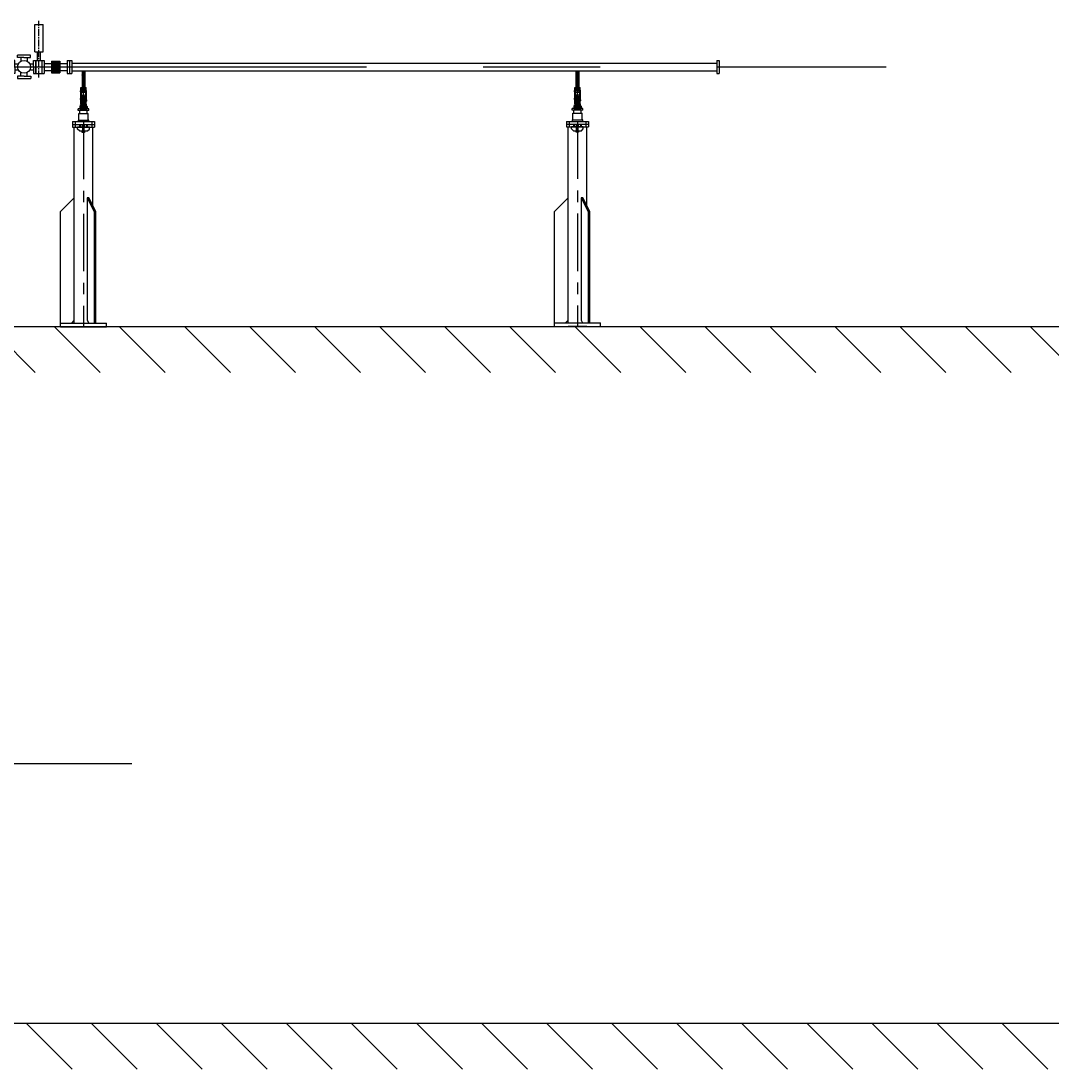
# Model space of a CAD drawing. Extents: x -50 to 48714, y -13211 to 6743.
# Drawn here: x 32197 to 37801, y -13211 to -7517 of the extents above; entities that cross this region are included whole.
import ezdxf

# ---------------------------------------------------------------- set-up
doc = ezdxf.new("R2010")
doc.units = 0
doc.header["$LTSCALE"] = 50
for name, pattern in [('GESTRICHELT', [0.75, 0.5, -0.25]), ('GESTRICHELT2', [0.375, 0.25, -0.125]), ('MITTE', [2, 1.25, -0.25, 0.25, -0.25]), ('MITTE2', [1.125, 0.75, -0.125, 0.125, -0.125]), ('MITTEX2', [101.6, 63.5, -12.7, 12.7, -12.7])]:
    doc.linetypes.add(name, pattern=pattern)
doc.layers.get('0').update_dxf_attribs({"linetype": 'CONTINUOUS'})
for name, color, linetype in [('DÜNN', 1, 'CONTINUOUS'), ('MITTE', 5, 'MITTE2'), ('MITTEKLEIN', 5, 'MITTE2'), ('MITTEX2', 5, 'MITTEX2'), ('NORMAL', 7, 'CONTINUOUS'), ('SCHRAFFUR', 4, 'CONTINUOUS'), ('TEXT', 2, 'CONTINUOUS'), ('VERDECKT', 8, 'GESTRICHELT2')]:
    doc.layers.add(name, color=color, linetype=linetype)
doc.styles.add('STANDARD_H15', font='isocp.shx', dxfattribs={"height": 15})

# ---------------------------------------------------------------- blocks, each defined once
blk = doc.blocks.new('*X44')
at = {"color": 0, "ltscale": 5}
for p, q in [((-1213, 2455.1), (-1212.3, 2455.8)), ((-1213, 2451.6), (-1212.4, 2452.2)), ((-1212.4, 2454), (-1210.6, 2455.8)), ((-1212.4, 2450.4), (-1211.3, 2451.6)), ((-1210.6, 2450.4), (-1209.6, 2451.5)), ((-1210, 2454.6), (-1209.6, 2455)), ((-1209.4, 2455.1), (-1208.9, 2455.7)), ((-1208.8, 2450.5), (-1208.1, 2451.1)), ((-1199.9, 2450.5), (-1198.8, 2451.6)), ((-1199.4, 2454.6), (-1198.3, 2455.7)), ((-1198.2, 2450.5), (-1197.1, 2451.6)), ((-1197.6, 2454.6), (-1196.4, 2455.8)), ((-1196.5, 2450.4), (-1195.3, 2451.6)), ((-1195.8, 2454.6), (-1195, 2455.4))]:
    blk.add_line(p, q, dxfattribs=at)
blk = doc.blocks.new('*X43')
at = {"color": 0, "linetype": 'CONTINUOUS', "ltscale": 5}
for p, q in [((854, 3222.8), (864.8, 3233.6)), ((854, 3226.4), (861.3, 3233.6)), ((854, 3229.9), (857.7, 3233.6)), ((854.7, 3220), (868, 3233.3)), ((856.9, 3218.6), (868, 3229.8)), ((860.4, 3218.6), (868, 3226.2)), ((864, 3218.6), (868, 3222.7)), ((867.5, 3218.6), (868, 3219.2)), ((880, 3231.2), (882.5, 3233.6)), ((880, 3227.6), (886, 3233.6)), ((880, 3224.1), (889.6, 3233.6)), ((880, 3220.6), (892.6, 3233.1)), ((881.6, 3218.6), (894, 3231)), ((885.2, 3218.6), (894, 3227.5)), ((888.7, 3218.6), (894, 3224))]:
    blk.add_line(p, q, dxfattribs=at)
blk = doc.blocks.new('SRS40_L_S')
at = {"layer": 'SCHRAFFUR', "linetype": 'CONTINUOUS', "ltscale": 5}
h = blk.add_hatch(dxfattribs=at)
h.set_pattern_fill('ANSI31', color=256, scale=20, style=0)
h.set_pattern_definition([(45, (-34844.2167, -10724.6003), (-1.76776695, 1.76776695), [])])
h.paths.add_polyline_path([(7.1, 1299), (7.1, 1376), (-7.9, 1376), (-7.9, 1299)])
at = {"ltscale": 5}
for p, q in [((-7.9, 1384), (7.1, 1384)), ((-7.9, 1384), (-7.9, 1299)), ((-7.9, 1382), (7.1, 1382)), ((-7.9, 1376), (7.1, 1376)), ((7.1, 1384), (7.1, 1299)), ((-12.5, 1299), (-14, 1297.5)), ((-14, 1275.5), (-14, 1297.5)), ((-14, 1284), (-13, 1284)), ((-14, 1284), (-14, 1224)), ((-13, 1284), (-13, 1274)), ((-13, 1284), (-13, 1224)), ((-13, 1274), (13, 1274)), ((-12.5, 1299), (12.5, 1299)), ((-9.8, 1274), (-9.8, 1282)), ((-9.8, 1282), (10.2, 1282)), ((-7.9, 1299), (7.1, 1299)), ((-7.5, 1299), (7.5, 1299)), ((-3.1, 1259.9), (-3.9, 1259.2)), ((3.9, 1259.2), (-3.9, 1259.2)), ((3.1, 1259.9), (-3.1, 1259.9)), ((3.1, 1259.9), (3.9, 1259.2)), ((10.2, 1274), (10.2, 1282)), ((12.5, 1299), (14, 1297.5)), ((13, 1284), (13, 1224)), ((13, 1284), (13, 1274)), ((14, 1284), (13, 1284)), ((14, 1275.5), (14, 1297.5)), ((14, 1284), (14, 1224)), ((-16, 1234), (-14, 1234)), ((16, 1199), (-16, 1199)), ((-15, 1244), (-14, 1244)), ((-15, 1244), (-15, 1240.2)), ((-15, 1240.2), (-14, 1240.2)), ((-15, 1209), (15, 1209)), ((-15, 1209), (-15, 1205.2)), ((-15, 1205.2), (15, 1205.2)), ((-14, 1210.5), (-14, 1232.5)), ((-14, 1224), (-13, 1224)), ((-12.5, 1209), (-14, 1210.5)), ((-13, 1244), (13, 1244)), ((-13, 1240.2), (13, 1240.2)), ((-13, 1224), (-13, 1234)), ((-13, 1234), (13, 1234)), ((-12.5, 1209), (12.5, 1209)), ((-7.2, 1246.3), (-7.2, 1251.3)), ((-5.4, 1252.1), (5.4, 1252.1)), ((-5.4, 1245.6), (5.4, 1245.6)), ((-3.6, 1246.3), (-3.6, 1251.3)), ((3.6, 1246.3), (3.6, 1251.3)), ((7.2, 1251.3), (7.2, 1246.3)), ((12.5, 1209), (14, 1210.5)), ((13, 1224), (13, 1234)), ((14, 1224), (13, 1224)), ((14, 1244), (15, 1244)), ((14, 1240.2), (15, 1240.2)), ((14, 1234), (16, 1234)), ((14, 1210.5), (14, 1224)), ((15, 1244), (15, 1240.2)), ((15, 1209), (15, 1205.2)), ((29, 1184), (-29, 1184)), ((-29, 1175), (-29, 1184)), ((29, 1175), (-29, 1175)), ((-25, 1123), (-25, 1159)), ((-25, 1159), (25, 1159)), ((-20, 1159), (-20, 1175)), ((20, 1159), (20, 1175)), ((25, 1123), (25, 1159)), ((29, 1175), (29, 1184)), ((-60, 1114), (60, 1114)), ((-60, 1114), (-60, 1099)), ((-60, 1099), (60, 1099)), ((-60, 1099), (-60, 1084)), ((-60, 1084), (60, 1084)), ((-49.7, 20), (-49.7, 1084)), ((-45, 1114), (-45, 1099)), ((-45, 1099), (-45, 1084)), ((-29, 1114), (29, 1114)), ((-25, 1123), (25, 1123)), ((-21, 1099), (-21, 1084)), ((-16, 1099), (-16, 1084)), ((16, 1099), (16, 1084)), ((21, 1099), (21, 1084)), ((45, 1114), (45, 1099)), ((45, 1099), (45, 1084)), ((50.3, 657.4), (50.3, 1084)), ((60, 1114), (60, 1099)), ((60, 1099), (60, 1084)), ((20.6, 700), (20.6, 35)), ((29.3, 700), (20.6, 700)), ((20.6, 700), (58, 625)), ((66.7, 625), (29.3, 700)), ((58, 625), (58, 20)), ((66.7, 625), (58, 625)), ((66.7, 20), (66.7, 625)), ((-124.7, 20), (125.3, 20)), ((-124.7, 0), (125.3, 0)), ((50.3, 0), (-49.7, 0)), ((0.3, 0), (66.3, 0)), ((20.6, 35), (28.4, 20)), ((20.6, 20), (28.4, 20)), ((58, 20), (66.7, 20))]:
    blk.add_line(p, q, dxfattribs=at)
at = {"color": 7, "linetype": 'CONTINUOUS', "ltscale": 5}
for p, q in [((-16.2, 1275.9), (-16.2, 1282.1)), ((16.2, 1275.9), (16.2, 1282.1)), ((-16.2, 1232.1), (-16.2, 1225.9)), ((16.2, 1232.1), (16.2, 1225.9)), ((32, 1084), (-32, 1084)), ((-32, 1074), (-32, 1084)), ((32, 1074), (32, 1084)), ((-22, 1064), (-32, 1074)), ((-22, 1064), (22, 1064)), ((22, 1064), (32, 1074)), ((-49.7, 700), (-124.7, 625)), ((-124.7, 20), (-124.7, 625)), ((-124.7, 0), (-124.7, 20)), ((-65.3, 20), (-50.3, 35)), ((125.3, 0), (125.3, 20))]:
    blk.add_line(p, q, dxfattribs=at)
at = {"linetype": 'CONTINUOUS', "ltscale": 5}
for p, q in [((-3.9, 1252.1), (-3.9, 1259.2)), ((3.9, 1252.1), (3.9, 1259.2)), ((-7.5, 1234), (-7.5, 1209)), ((-7.5, 1209), (-7.5, 1234)), ((-3.9, 1209), (-3.9, 1234)), ((-3.9, 1184), (-3.9, 1199)), ((3.9, 1209), (3.9, 1234)), ((3.9, 1184), (3.9, 1199)), ((7.5, 1234), (7.5, 1209))]:
    blk.add_line(p, q, dxfattribs=at)
at = {"color": 255, "linetype": 'CONTINUOUS', "ltscale": 5}
for p, q in [((-18, 1199), (-20, 1197)), ((-20, 1197), (-20, 1186)), ((-18, 1199), (18, 1199)), ((-6, 1199), (-6, 1184)), ((6, 1199), (6, 1184)), ((18, 1199), (20, 1197)), ((20, 1197), (20, 1186)), ((-18, 1184), (-20, 1186)), ((-18, 1184), (18, 1184)), ((18, 1184), (20, 1186))]:
    blk.add_line(p, q, dxfattribs=at)
at = {"linetype": 'CONTINUOUS', "ltscale": 5}
blk.add_lwpolyline([(-7.7, 1291), (-7.7, 1282), (7.3, 1282), (7.3, 1291)], close=True, dxfattribs=at)
for points in [[(-4.7, 1299), (-4.7, 1291)], [(4.3, 1291), (4.3, 1299)], [(-7.5, 1225), (-7.5, 1234), (7.5, 1234), (7.5, 1225)]]:
    blk.add_lwpolyline(points, dxfattribs=at)
at = {"ltscale": 5}
for points in [[(-16, 1234), (-16, 1240.2), (-15, 1240.2)], [(-16, 1199), (-16, 1205.2), (-15, 1205.2)], [(16, 1234), (16, 1240.2), (15, 1240.2)], [(16, 1199), (16, 1205.2), (15, 1205.2)], [(-25, 1123), (-29, 1123), (-29, 1114)], [(-4, 1084), (-4, 1099)], [(4, 1099), (4, 1084)], [(29, 1114), (29, 1123), (25, 1123)], [(4, 1064), (-4, 1064)]]:
    blk.add_lwpolyline(points, dxfattribs=at)
for points in [[(7.8, 1245.6), (7.8, 1244), (-7.8, 1244), (-7.8, 1245.6)], [(6.5, 1056), (-6.5, 1056), (-6.5, 1064), (6.5, 1064)]]:
    blk.add_lwpolyline(points, close=True, dxfattribs=at)
at = {"color": 7, "linetype": 'CONTINUOUS', "ltscale": 5}
for centre, start, end in [((-14, 1279), 90, 125.3765), ((-14, 1279), 234.6235, 270), ((14, 1279), 54.6235, 90), ((14, 1279), 270, 305.3765), ((-14, 1229), 90, 125.3765), ((-14, 1229), 234.6235, 270), ((14, 1229), 54.6235, 90), ((14, 1229), 270, 305.3765)]:
    blk.add_arc(centre, 3.8, start, end, dxfattribs=at)
at = {"ltscale": 5, "extrusion": (0, 0, -1)}
for centre, major_axis, ratio in [((-5.4, 1251.3), (1.81, 0), 0.432432), ((0, 1246.3), (-3.61, 0), 0.216216), ((5.4, 1246.3), (-1.81, 0), 0.432432)]:
    blk.add_ellipse(centre, major_axis=major_axis, ratio=ratio, start_param=3.141593, end_param=6.283185, dxfattribs=at)
at = {"ltscale": 5}
for centre, major_axis, ratio in [((-5.4, 1246.3), (1.81, 0), 0.432432), ((0, 1251.3), (-3.61, 0), 0.216216), ((5.4, 1251.3), (-1.81, 0), 0.432432)]:
    blk.add_ellipse(centre, major_axis=major_axis, ratio=ratio, start_param=-3.141593, end_param=0, dxfattribs=at)
at = {"layer": 'DÜNN', "linetype": 'CONTINUOUS', "ltscale": 5}
for p, q in [((-3.1, 1252.1), (-3.1, 1259.9)), ((3.1, 1252.1), (3.1, 1259.9)), ((-3.1, 1209), (-3.1, 1234)), ((-3.1, 1184), (-3.1, 1199)), ((3.1, 1209), (3.1, 1234)), ((3.1, 1184), (3.1, 1199))]:
    blk.add_line(p, q, dxfattribs=at)
at = {"layer": 'DÜNN', "ltscale": 5}
for p, q in [((-3.2, 1084), (-3.2, 1099)), ((3.3, 1099), (3.3, 1084))]:
    blk.add_line(p, q, dxfattribs=at)
at = {"layer": 'MITTE', "linetype": 'MITTE', "ltscale": 5}
for p, q in [((0, 1299), (0, 1384)), ((-13.5, 1209), (-13.5, 1299)), ((0, 1209), (0, 1299)), ((13.5, 1209), (13.5, 1299)), ((0, 1209), (0, 1199)), ((0, 1199), (0, 1184)), ((0, 1114), (0, 0)), ((0, 1056), (0, 1094)), ((0, 1084), (0, 1064))]:
    blk.add_line(p, q, dxfattribs=at)
at = {"layer": 'VERDECKT', "ltscale": 5}
for p, q in [((-4.2, 1064), (-4.2, 1084)), ((4.3, 1064), (4.3, 1084))]:
    blk.add_line(p, q, dxfattribs=at)
at = {"layer": 'VERDECKT', "linetype": 'GESTRICHELT', "ltscale": 5}
blk.add_lwpolyline([(-4.7, 1299), (-4.7, 1291), (4.3, 1291), (4.3, 1299)], dxfattribs=at)
at = {"layer": 'SCHRAFFUR', "ltscale": 5, "xscale": 5, "yscale": 5, "zscale": 5, "rotation": 270}
blk.add_blockref('*X44', (-12265.5, -4766), dxfattribs=at)
at = {"layer": 'SCHRAFFUR', "color": 4, "linetype": 'CONTINUOUS', "ltscale": 5}
blk.add_blockref('*X43', (-874, -2034.6), dxfattribs=at)
blk = doc.blocks.new('*X5')
at = {"color": 0}
for p, q in [((23106.7, -5429.1), (22856.7, -5179.1)), ((23460.3, -5429.1), (23210.3, -5179.1)), ((23813.8, -5429.1), (23563.8, -5179.1)), ((24167.4, -5429.1), (23917.4, -5179.1)), ((24520.9, -5429.1), (24270.9, -5179.1)), ((24874.5, -5429.1), (24624.5, -5179.1)), ((25228, -5429.1), (24978, -5179.1)), ((25581.6, -5429.1), (25331.6, -5179.1)), ((25935.1, -5429.1), (25685.1, -5179.1)), ((26288.7, -5429.1), (26038.7, -5179.1)), ((26642.3, -5429.1), (26392.3, -5179.1)), ((26995.8, -5429.1), (26745.8, -5179.1)), ((27349.4, -5429.1), (27099.4, -5179.1)), ((27702.9, -5429.1), (27452.9, -5179.1)), ((28056.5, -5429.1), (27806.5, -5179.1)), ((28410, -5429.1), (28160, -5179.1)), ((28763.6, -5429.1), (28513.6, -5179.1))]:
    blk.add_line(p, q, dxfattribs=at)
blk = doc.blocks.new('BODEN')
at = {"layer": 'NORMAL'}
blk.add_line((0, 0), (24422.5, 0), dxfattribs=at)
at = {"layer": 'SCHRAFFUR'}
blk.add_blockref('*X5', (-7316.8, 5179.1), dxfattribs=at)
blk = doc.blocks.new('CF35_150')
for p, q in [((0, 34.7), (12.7, 34.7)), ((0, 34.7), (0, -34.7)), ((12.7, 34.7), (12.7, -34.7)), ((12.7, 19.1), (52.5, 19.1)), ((52.5, 31.6), (97.5, 31.6)), ((52.5, 31.6), (52.5, -31.6)), ((53.8, 31.6), (53.8, -31.6)), ((55.3, 31.6), (55.3, -31.6)), ((56.7, 31.6), (56.7, -31.6)), ((58.1, 31.6), (58.1, -31.6)), ((59.5, 31.6), (59.5, -31.6)), ((60.9, 31.6), (60.9, -31.6)), ((62.3, 31.6), (62.3, -31.6)), ((63.7, 31.6), (63.7, -31.6)), ((65.1, 31.6), (65.1, -31.6)), ((66.5, 31.6), (66.5, -31.6)), ((68, 31.6), (68, -31.6)), ((69.4, 31.6), (69.4, -31.6)), ((70.8, 31.6), (70.8, -31.6)), ((72.2, 31.6), (72.2, -31.6)), ((73.6, 31.6), (73.6, -31.6)), ((75, 31.6), (75, -31.6)), ((76.4, 31.6), (76.4, -31.6)), ((77.8, 31.6), (77.8, -31.6)), ((79.2, 31.6), (79.2, -31.6)), ((80.6, 31.6), (80.6, -31.6)), ((82, 31.6), (82, -31.6)), ((83.5, 31.6), (83.5, -31.6)), ((84.9, 31.6), (84.9, -31.6)), ((86.3, 31.6), (86.3, -31.6)), ((87.7, 31.6), (87.7, -31.6)), ((89.1, 31.6), (89.1, -31.6)), ((90.5, 31.6), (90.5, -31.6)), ((91.9, 31.6), (91.9, -31.6)), ((93.3, 31.6), (93.3, -31.6)), ((94.7, 31.6), (94.7, -31.6)), ((96.2, 31.6), (96.2, -31.6)), ((97.5, 31.6), (97.5, -31.6)), ((97.5, 19.1), (137.3, 19.1)), ((137.3, 34.7), (137.3, -34.7)), ((137.3, 34.7), (150, 34.7)), ((150, 34.7), (150, -34.7)), ((0, -34.7), (12.7, -34.7)), ((12.7, -19.1), (52.5, -19.1)), ((52.5, -31.6), (97.5, -31.6)), ((97.5, -19.1), (137.3, -19.1)), ((137.3, -34.7), (150, -34.7))]:
    blk.add_line(p, q)
at = {"layer": 'TEXT', "style": 'STANDARD_H15', "flags": 1}
for tag, p in [('ID', (1.2, -200.2)), ('BEZ', (1.2, -228.7)), ('SPARTE', (1.2, -285.7)), ('KURZBEZ', (1.2, -257.2)), ('TYP', (1.2, -342.7)), ('FIRMA', (1.2, -314.2)), ('AUSSCHR', (1.2, -399.7)), ('PREIS', (1.2, -371.2)), ('BEST', (1.2, -428.2)), ('LIEFER', (1.2, -456.7)), ('STATUS', (1.2, -485.2)), ('BEMERK', (1.2, -513.7))]:
    blk.add_attdef(tag, p, '', height=15, dxfattribs=at)
blk = doc.blocks.new('F_CF35')
for p, q in [((0, 34.7), (0, -34.7)), ((0, 34.7), (12.7, 34.7)), ((12.7, 34.7), (12.7, -34.7)), ((0, -34.7), (12.7, -34.7))]:
    blk.add_line(p, q)
blk = doc.blocks.new('K35_6')
for p, q in [((98.4, 63.6), (26.4, 63.6)), ((26.4, 51.6), (26.4, 63.6)), ((98.4, 51.6), (98.4, 63.6)), ((0, 36), (0, -36)), ((12, 36), (0, 36)), ((12, 0), (12, 36)), ((12, 17.5), (32.3, 17.5)), ((12, 0), (12, 17.5)), ((12, 0), (12, -36)), ((62.4, 51.6), (26.4, 51.6)), ((46.1, 51.6), (46.1, 31.3)), ((62.4, 51.6), (98.4, 51.6)), ((62.4, 51.6), (79.9, 51.6)), ((79.9, 51.6), (79.9, 31.3)), ((93.7, 17.5), (114, 17.5)), ((114, 36), (126, 36)), ((114, 0), (114, 36)), ((114, 0), (114, -36)), ((126, 36), (126, -36)), ((12, -36), (0, -36)), ((12, -16.3), (32.3, -16.3)), ((27.6, -50.4), (27.6, -62.4)), ((63.6, -50.4), (27.6, -50.4)), ((46.1, -50.4), (46.1, -30)), ((63.6, -50.4), (46.1, -50.4)), ((63.6, -50.4), (99.6, -50.4)), ((79.9, -50.4), (79.9, -30)), ((93.7, -16.3), (114, -16.3)), ((99.6, -50.4), (99.6, -62.4)), ((114, -36), (126, -36)), ((27.6, -62.4), (99.6, -62.4))]:
    blk.add_line(p, q)
blk.add_circle((63, 0.6), 35)
blk.add_circle((63, 0.6), 35)
blk.add_circle((63, 0.6), 35)
blk = doc.blocks.new('V_DN40_S')
for p, q in [((-5, 230), (40, 230)), ((-5, 82), (-5, 230)), ((40, 82), (40, 230)), ((-5, 82), (40, 82)), ((9.5, 36), (9.5, 82)), ((25.5, 36), (25.5, 82)), ((0, 36), (35, 36)), ((0, -36), (0, 36)), ((0, -34.7), (0, 34.7)), ((35, -36), (35, 36)), ((0, -36), (35, -36))]:
    blk.add_line(p, q)
at = {"layer": 'MITTEKLEIN'}
blk.add_line((17.5, -57), (17.5, 250.1), dxfattribs=at)
at = {"layer": 'TEXT', "style": 'STANDARD_H15'}
for tag, p in [('ID', (-52.5, -178.2)), ('BEZ', (-52.5, -206.7)), ('KURZBEZ', (-52.5, -235.2)), ('SPARTE', (-52.5, -263.7)), ('FIRMA', (-52.5, -292.2)), ('TYP', (-52.5, -320.7)), ('PREIS', (-52.5, -349.2)), ('AUSSCHR', (-52.5, -377.7)), ('BEST', (-52.5, -406.2)), ('STATUS', (-52.5, -463.2)), ('LIEFER', (-52.5, -434.7)), ('BEMERK', (-52.5, -491.7))]:
    blk.add_attdef(tag, p, '', height=15, dxfattribs=at)

msp = doc.modelspace()

# ---------------------------------------------------------------- linework, layer by layer
for p, q in [((32473.1, -7745.9), (35979.7, -7745.9)), ((32473.1, -7788.3), (35979.7, -7788.3))]:
    msp.add_line(p, q)
at = {"layer": 'MITTEX2'}
for p, q in [((30900, -7767.1), (36900, -7767.1)), ((29800, -11551.3), (32800, -11551.3))]:
    msp.add_line(p, q, dxfattribs=at)

# ---------------------------------------------------------------- block references
for name, p in [('V_DN40_S', (32277.4, -7767.1)), ('K35_6', (32151.4, -7767.1)), ('CF35_150', (32310.4, -7767.1)), ('F_CF35', (32460.4, -7767.1)), ('F_CF35', (35979.7, -7767.1)), ('SRS40_L_S', (32537.1, -9178.1)), ('SRS40_L_S', (35221.7, -9177.1)), ('BODEN', (16485, -9177.1)), ('BODEN', (16685, -12961.3))]:
    msp.add_blockref(name, p)

doc.saveas('drawing.dxf')
